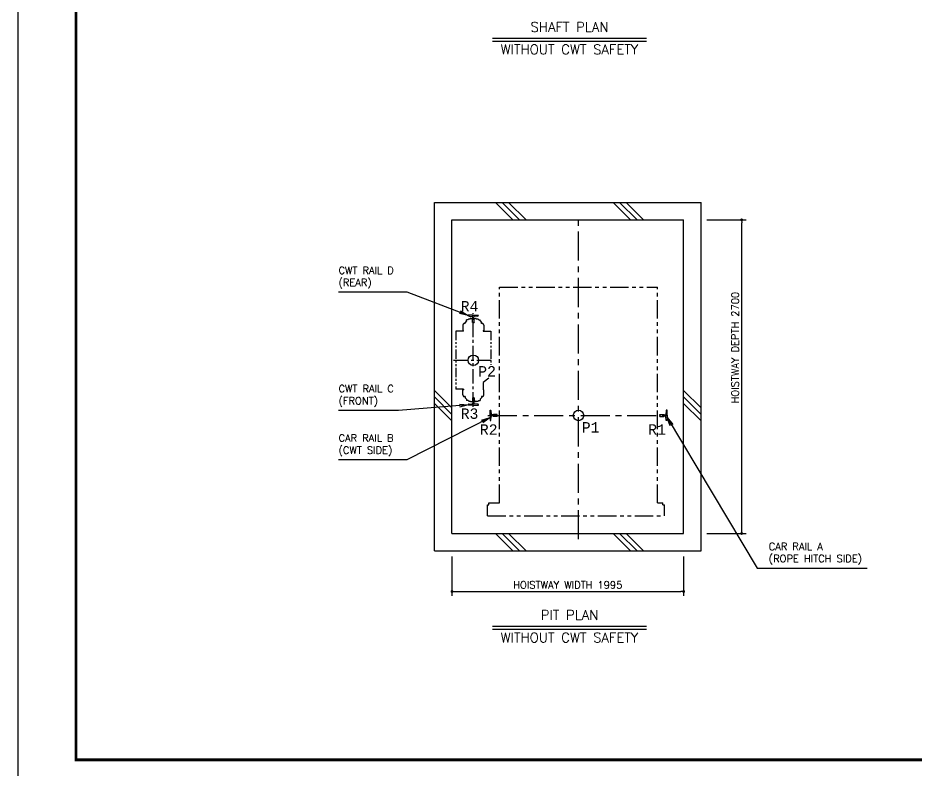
# Model space of a CAD drawing. Header units: millimetres. Extents: x -106996 to 276536, y -21995 to 37993.
# Drawn here: x -62500 to -54766, y -14588 to -8110 of the extents above; entities that cross this region are included whole.
import ezdxf
from ezdxf.enums import TextEntityAlignment as Align

# ---------------------------------------------------------------- set-up
doc = ezdxf.new("R2010")
doc.units = ezdxf.units.MM
doc.header["$LTSCALE"] = 100
doc.linetypes.add('CENTERX2', pattern=[4, 2.5, -0.5, 0.5, -0.5])
doc.linetypes.add('PHANTOM2', pattern=[31.75, 15.875, -3.175, 3.175, -3.175, 3.175, -3.175])
doc.layers.get('0').update_dxf_attribs({"color": 3})
for name, color, linetype in [('BUFFER', 3, 'Continuous'), ('BUILDING', 3, 'Continuous'), ('CENTER-LINE', 7, 'CENTERX2'), ('DIM', 2, 'Continuous'), ('FRAME', 5, 'Continuous'), ('OTHERS', 4, 'Continuous'), ('W-DASHED-LINE', 111, 'PHANTOM2')]:
    doc.layers.add(name, color=color, linetype=linetype)
doc.styles.get("Standard").update_dxf_attribs({"font": 'romans.shx', "bigfont": 'bigfont.shx'})
doc.styles.add('STYLE1', font='monos.ttf')
doc.dimstyles.new('1-50IN', dxfattribs={"dimscale": 25, "dimtxt": 2.5, "dimasz": 1, "dimexe": 1.5, "dimexo": 2, "dimgap": 1, "dimtad": 3, "dimdsep": 46, "dimtxsty": 'Standard', "dimblk1": 'DOT', "dimblk2": 'DOT', "dimsah": 1, "dimcen": 0.09, "dimclrd": 256, "dimclre": 256, "dimclrt": 256, "dimadec": 0, "dimazin": 0, "dimtfac": 1, "dimtmove": 0, "dimatfit": 3, "dimldrblk": 'DOT', "dimfxl": 0, "dimtolj": 1, "dimtzin": 0, "dimarcsym": 0})
doc.dimstyles.new('1-50IN-ARROW', dxfattribs={"dimscale": 25, "dimtxt": 2.5, "dimasz": 3, "dimexe": 1.5, "dimexo": 2, "dimgap": 1, "dimtad": 3, "dimdsep": 46, "dimtxsty": 'Standard', "dimblk1": 'OPEN', "dimblk2": 'OPEN', "dimsah": 1, "dimcen": 0.09, "dimclrd": 256, "dimclre": 256, "dimclrt": 256, "dimadec": 0, "dimazin": 0, "dimtfac": 1, "dimtmove": 0, "dimatfit": 3, "dimldrblk": 'OPEN', "dimfxl": 0, "dimtolj": 1, "dimtzin": 0, "dimarcsym": 0})

# ---------------------------------------------------------------- blocks, each defined once
blk = doc.blocks.new('SHAFT_PLAN_O')
at = {"layer": 'DIM'}
for p, q in [((-663.7, 25), (663.7, 25)), ((-663.7, 0), (663.7, 0))]:
    blk.add_line(p, q, dxfattribs=at)
blk.add_text('SHAFT PLAN', height=83.33, rotation=0, dxfattribs=at).set_placement((0, 55), align=Align.BOTTOM_CENTER)
blk.add_text('WITHOUT CWT SAFETY', height=83.333, rotation=0, dxfattribs=at).set_placement((0, -30), align=Align.TOP_CENTER)
blk = doc.blocks.new('BUFFER')
at = {"layer": 'BUFFER'}
blk.add_circle((-0.4, 0), 45, dxfattribs=at)
blk = doc.blocks.new('RAIL2')
at = {"layer": 'OTHERS'}
for p, q in [((-62, 0), (-62, 44.5)), ((-62, 44.5), (-55.9, 44.5)), ((-62, 0), (-62, -44.5)), ((-54, 42.7), (-51.3, 8.6)), ((-37.3, 4), (-46.3, 4)), ((-33.4, 7.9), (-37.3, 4)), ((-1, 7.9), (-33.4, 7.9)), ((-1, 7.9), (0, 6.9)), ((0, 0), (0, 6.9)), ((0, 0), (0, -6.9)), ((-62, -44.5), (-55.9, -44.5)), ((-54, -42.7), (-51.3, -8.6)), ((-37.3, -4), (-46.3, -4)), ((-33.4, -7.9), (-37.3, -4)), ((-1, -7.9), (-33.4, -7.9)), ((-1, -7.9), (0, -6.9))]:
    blk.add_line(p, q, dxfattribs=at)
for centre, radius, start, end in [((-55.9, 42.5), 2, 4.51769, 90), ((-46.3, 9), 5, 184.51769, 270), ((-55.9, -42.5), 2, 270, 355.48231), ((-46.3, -9), 5, 90, 175.48231)]:
    blk.add_arc(centre, radius, start, end, dxfattribs=at)
blk = doc.blocks.new('PCWT_A03')
at = {"layer": 'BUFFER'}
blk.add_circle((0, 0), 45, dxfattribs=at)
at = {"layer": 'OTHERS'}
for p, q in [((0, 389), (-44.5, 389)), ((0, 389), (44.5, 389)), ((-37.1, 380.5), (-8.6, 378.3)), ((-7.9, 360.4), (-4, 364.4)), ((-7.9, 328), (-7.9, 360.4)), ((-7.9, 328), (-6.9, 327)), ((0, 327), (-6.9, 327)), ((-4, 364.4), (-4, 373.3)), ((0, 327), (6.9, 327)), ((4, 364.4), (4, 373.3)), ((7.9, 360.4), (4, 364.4)), ((7.9, 328), (6.9, 327)), ((7.9, 328), (7.9, 360.4)), ((37.1, 380.5), (8.6, 378.3)), ((0, -385), (-44.5, -385)), ((-37.1, -376.5), (-8.6, -374.2)), ((-7.9, -324), (-6.9, -323)), ((-7.9, -324), (-7.9, -356.4)), ((-7.9, -356.4), (-4, -360.3)), ((0, -323), (-6.9, -323)), ((-4, -360.3), (-4, -369.2)), ((0, -323), (6.9, -323)), ((0, -385), (44.5, -385)), ((7.9, -356.4), (4, -360.3)), ((4, -360.3), (4, -369.2)), ((7.9, -324), (6.9, -323)), ((7.9, -324), (7.9, -356.4)), ((37.1, -376.5), (8.6, -374.2))]:
    blk.add_line(p, q, dxfattribs=at)
for centre, radius, start, end in [((-36.5, 388.5), 8, 180, 265.48231), ((36.5, 388.5), 8, 274.51769, 0), ((-9, 373.3), 5, 0, 85.48231), ((9, 373.3), 5, 94.51769, 180), ((-36.5, -384.5), 8, 94.51769, 180), ((-9, -369.2), 5, 274.51769, 0), ((9, -369.2), 5, 180, 265.48231), ((36.5, -384.5), 8, 0, 85.48231)]:
    blk.add_arc(centre, radius, start, end, dxfattribs=at)
at = {"layer": 'W-DASHED-LINE', "ltscale": 0.05}
for p, q in [((-44.5, 389), (-44.5, 388.5)), ((44.5, 389), (44.5, 388.5)), ((-70, 317), (-75, 317)), ((-57.5, 339.5), (-70, 327)), ((-70, 317), (-70, 327)), ((-47, 350), (-57.5, 350)), ((-57.5, 339.5), (-57.5, 350)), ((-40, 357), (-47, 350)), ((-40, 357), (-24.5, 357)), ((-24.5, 357), (-24.5, 362)), ((-18.5, 362), (-24.5, 362)), ((-18.5, 359), (-18.5, 362)), ((-18.5, 359), (-8.5, 359)), ((-8.5, 326), (-8.5, 359)), ((8.5, 326), (-8.5, 326)), ((8.5, 326), (8.5, 356)), ((14.9, 356), (8.5, 356)), ((18.5, 356), (14.9, 356)), ((18.5, 356), (18.5, 361)), ((24.5, 361), (18.5, 361)), ((24.5, 357), (24.5, 361)), ((24.5, 357), (40, 357)), ((40, 357), (47, 350)), ((47, 350), (57.5, 350)), ((57.5, 339.5), (57.5, 350)), ((57.5, 339.5), (70, 327)), ((70, 317), (70, 327)), ((75, 317), (70, 317)), ((-150, 252), (-150, -248)), ((-84, 252), (-150, 252)), ((-90, 302), (-90, 257)), ((-90, 257), (-84, 257)), ((-84, 252), (-90, 252)), ((-84, 252), (-84, 257)), ((84, 257), (90, 257)), ((84, 257), (84, 252)), ((84, 252), (150, 252)), ((90, 302), (90, 257)), ((150, 252), (150, -40.4)), ((134.8, -153.9), (84, -190.1)), ((84, -190.1), (84, -253)), ((-84, -248), (-150, -248)), ((-84, -248), (-90, -248)), ((-90, -253), (-84, -253)), ((-90, -298), (-90, -253)), ((-84, -248), (-84, -253)), ((84, -253), (90, -253)), ((90, -298), (90, -253)), ((-70, -313), (-75, -313)), ((-70, -313), (-70, -323)), ((-57.5, -335.5), (-70, -323)), ((-57.5, -335.5), (-57.5, -346)), ((-47, -346), (-57.5, -346)), ((-40, -353), (-47, -346)), ((-44.5, -385), (-44.5, -384.5)), ((-40, -353), (-24.5, -353)), ((-24.5, -353), (-24.5, -358)), ((-18.5, -358), (-24.5, -358)), ((-18.5, -355), (-18.5, -358)), ((-18.5, -355), (-8.5, -355)), ((-8.5, -322), (-8.5, -355)), ((8.5, -322), (-8.5, -322)), ((8.5, -322), (8.5, -352)), ((14.9, -352), (8.5, -352)), ((18.5, -352), (14.9, -352)), ((18.5, -352), (18.5, -357)), ((24.5, -357), (18.5, -357)), ((24.5, -353), (40, -353)), ((24.5, -353), (24.5, -357)), ((40, -353), (47, -346)), ((44.5, -385), (44.5, -384.5)), ((47, -346), (57.5, -346)), ((57.5, -335.5), (70, -323)), ((57.5, -335.5), (57.5, -346)), ((75, -313), (70, -313)), ((70, -313), (70, -323))]:
    blk.add_line(p, q, dxfattribs=at)
for centre, start, end in [((-75, 302), 90, 180), ((75, 302), 0, 90), ((-75, -298), 180, 199.47122), ((-75, -298), 199.47122, 270), ((75, -298), 270, 340.52878), ((75, -298), 340.52878, 0)]:
    blk.add_arc(centre, 15, start, end, dxfattribs=at)
blk = doc.blocks.new('_OPEN')
at = {"color": 0, "linetype": 'ByBlock'}
for p, q in [((-1, 0.17), (0, 0)), ((0, 0), (-1, -0.17)), ((0, 0), (-1, 0))]:
    blk.add_line(p, q, dxfattribs=at)
blk = doc.blocks.new('_DOT')
at = {"color": 0, "linetype": 'ByBlock'}
blk.add_line((-0.5, 0), (-1, 0), dxfattribs=at)
at = {"color": 0, "linetype": 'ByBlock', "const_width": 0.5}
blk.add_lwpolyline([(-0.25, 0, 1), (0.25, 0, 1)], format="xyb", close=True, dxfattribs=at)
blk = doc.blocks.new('*D573')
at = {"layer": 'DEFPOINTS', "color": 0, "transparency": 16777216}
for p in [(-58762.5, -12700), (-56767.5, -12700), (-56767.5, -13050)]:
    blk.add_point(p, dxfattribs=at)
at = {"layer": 'DIM', "lineweight": -2, "transparency": 16777216}
for p, q in [((-58762.5, -12750), (-58762.5, -13087.5)), ((-56767.5, -12750), (-56767.5, -13087.5)), ((-58737.5, -13050), (-56792.5, -13050))]:
    blk.add_line(p, q, dxfattribs=at)
at = {"layer": 'DIM', "lineweight": -2, "transparency": 16777216, "xscale": 25, "yscale": 25, "zscale": 25, "rotation": 180}
blk.add_blockref('_DOT', (-58762.5, -13050), dxfattribs=at)
at = {"layer": 'DIM', "lineweight": -2, "transparency": 16777216, "xscale": 25, "yscale": 25, "zscale": 25}
blk.add_blockref('_DOT', (-56767.5, -13050), dxfattribs=at)
at = {"layer": 'DIM', "transparency": 16777216, "insert": (-57765, -12993.8), "char_height": 62.5, "attachment_point": 5}
blk.add_mtext('\\A1;HOISTWAY WIDTH 1995', dxfattribs=at)
blk = doc.blocks.new('*D574')
at = {"layer": 'DEFPOINTS', "color": 0, "transparency": 16777216}
for p in [(-56617.5, -9850), (-56267.5, -9850), (-56617.5, -12550)]:
    blk.add_point(p, dxfattribs=at)
at = {"layer": 'DIM', "lineweight": -2, "transparency": 16777216}
for p, q in [((-56567.5, -9850), (-56230, -9850)), ((-56267.5, -12525), (-56267.5, -9875)), ((-56567.5, -12550), (-56230, -12550))]:
    blk.add_line(p, q, dxfattribs=at)
at = {"layer": 'DIM', "lineweight": -2, "transparency": 16777216, "xscale": 25, "yscale": 25, "zscale": 25}
for p, rotation in [((-56267.5, -9850), 90), ((-56267.5, -12550), 270)]:
    blk.add_blockref('_DOT', p, dxfattribs=dict(at, rotation=rotation))
at = {"layer": 'DIM', "transparency": 16777216, "insert": (-56323.8, -10950), "char_height": 62.5, "attachment_point": 5, "rotation": 90}
blk.add_mtext('\\A1;HOISTWAY DEPTH 2700', dxfattribs=at)
blk = doc.blocks.new('PIT_PLAN_O')
at = {"layer": 'DIM'}
for p, q in [((-663.7, 25), (663.7, 25)), ((-663.7, 0), (663.7, 0))]:
    blk.add_line(p, q, dxfattribs=at)
blk.add_text('PIT PLAN', height=83.33, rotation=0, dxfattribs=at).set_placement((0, 56.2), align=Align.BOTTOM_CENTER)
blk.add_text('WITHOUT CWT SAFETY', height=83.333, rotation=0, dxfattribs=at).set_placement((0, -30), align=Align.TOP_CENTER)

msp = doc.modelspace()

# ---------------------------------------------------------------- linework, layer by layer
at = {"layer": 'BUILDING'}
for p, q in [((-58912.5000485, -9700), (-56617.5000485, -9700)), ((-58912.5000485, -12700), (-58912.5000485, -9700)), ((-58237.8200485, -9850), (-58387.8200485, -9700)), ((-58181.2500485, -9850), (-58331.2500485, -9700)), ((-58124.6800485, -9850), (-58274.6800485, -9700)), ((-57225.3200485, -9850), (-57375.3200485, -9700)), ((-57168.7500485, -9850), (-57318.7500485, -9700)), ((-57112.1800485, -9850), (-57262.1800485, -9700)), ((-56617.5000485, -12700), (-56617.5000485, -9700)), ((-58762.5000485, -9850), (-56767.5000485, -9850)), ((-58762.5000485, -12550), (-58762.5000485, -9850)), ((-56767.5000485, -12550), (-56767.5000485, -9850)), ((-58912.5000485, -11318.43), (-58762.5000485, -11468.43)), ((-56767.5000485, -11318.43), (-56617.5000485, -11468.43)), ((-58912.5000485, -11375), (-58762.5000485, -11525)), ((-58912.5000485, -11431.57), (-58762.5000485, -11581.57)), ((-56767.5000485, -11375), (-56617.5000485, -11525)), ((-56767.5000485, -11431.57), (-56617.5000485, -11581.57)), ((-58762.5000485, -12550), (-56767.5000485, -12550)), ((-58237.8200485, -12700), (-58387.8200485, -12550)), ((-58181.2500485, -12700), (-58331.2500485, -12550)), ((-58124.6800485, -12700), (-58274.6800485, -12550)), ((-57225.3200485, -12700), (-57375.3200485, -12550)), ((-57168.7500485, -12700), (-57318.7500485, -12550)), ((-57112.1800485, -12700), (-57262.1800485, -12550)), ((-58912.5000485, -12700), (-56617.5000485, -12700))]:
    msp.add_line(p, q, dxfattribs=at)
at = {"layer": 'CENTER-LINE'}
for p, q in [((-57672.5000485, -12600), (-57672.5000485, -9800)), ((-58453.5000485, -11534), (-56891.5000485, -11534))]:
    msp.add_line(p, q, dxfattribs=at)
at = {"layer": 'CENTER-LINE', "ltscale": 0.5}
for p, q in [((-58578.5000485, -11459), (-58578.5000485, -10653)), ((-58748.5000485, -11059), (-58408.5000485, -11059))]:
    msp.add_line(p, q, dxfattribs=at)
at = {"layer": 'DEFPOINTS'}
msp.add_lwpolyline([(-62500.0000485, -15000), (-41500.0000485, -15000), (-41500.0000485, 0), (-62500.0000485, 0)], close=True, dxfattribs=at)
at = {"layer": 'FRAME', "const_width": 25}
msp.add_lwpolyline([(-62000.0000485, -14500), (-42000.0000485, -14500), (-42000.0000485, -500), (-62000.0000485, -500)], close=True, dxfattribs=at)
at = {"layer": 'W-DASHED-LINE', "ltscale": 0.1}
for p, q in [((-58353.5000485, -10429), (-56991.5000485, -10429)), ((-58353.5000485, -12286.5), (-58353.5000485, -10429)), ((-56991.5000485, -12286.5), (-56991.5000485, -10429)), ((-58444.5000485, -12286.5), (-58353.5000485, -12286.5)), ((-58444.5000485, -12304), (-58444.5000485, -12286.5)), ((-56991.5000485, -12286.5), (-56945.5000485, -12286.5)), ((-56945.5000485, -12304), (-56945.5000485, -12286.5)), ((-58457.5000485, -12304), (-58444.5000485, -12304)), ((-58457.5000485, -12400), (-58457.5000485, -12304)), ((-56945.5000485, -12304), (-56932.5000485, -12304)), ((-56932.5000485, -12400), (-56932.5000485, -12304)), ((-58457.5000485, -12400), (-56932.5000485, -12400))]:
    msp.add_line(p, q, dxfattribs=at)

# ---------------------------------------------------------------- block references
at = {"layer": 'BUFFER'}
msp.add_blockref('BUFFER', (-57672.5000485, -11534), dxfattribs=at)
at = {"layer": 'DIM'}
for name, p in [('SHAFT_PLAN_O', (-57750.0000485, -8310)), ('PIT_PLAN_O', (-57750.0000485, -13375))]:
    msp.add_blockref(name, p, dxfattribs=at)
at = {"layer": 'OTHERS'}
msp.add_blockref('RAIL2', (-58372.5000485, -11534), dxfattribs=at)
at = {"layer": 'OTHERS', "rotation": 180}
msp.add_blockref('RAIL2', (-56972.5000485, -11534), dxfattribs=at)
at = {"layer": 'W-DASHED-LINE'}
msp.add_blockref('PCWT_A03', (-58578.5000485, -11059), dxfattribs=at)

# ---------------------------------------------------------------- texts
at = {"layer": 'DIM', "style": 'STYLE1'}
for s, p in [('R4', (-58687.4228485, -10638.5666)), ('P2', (-58536.4171485, -11199.1193)), ('R3', (-58687.4228485, -11563.2729)), ('P1', (-57644.1497485, -11681.441)), ('R2', (-58522.3679485, -11700.4538)), ('R1', (-57072.5000485, -11700.0712))]:
    msp.add_text(s, height=90, dxfattribs=at).set_placement(p)
at = {"layer": 'DIM', "char_height": 62.5, "attachment_point": 4}
for s, insert in [('CWT RAIL D\\P(REAR)', (-59739.5000485, -10347)), ('CWT RAIL C\\P(FRONT)', (-59739.5000485, -11365.45)), ('CAR RAIL B\\P(CWT SIDE)', (-59739.5000485, -11791)), ('CAR RAIL A\\P(ROPE HITCH SIDE)', (-56034.5000485, -12725))]:
    msp.add_mtext(s, dxfattribs=dict(at, insert=insert))

# ---------------------------------------------------------------- dimensions: what is measured, and where the dimension line sits
at = {"layer": 'DIM'}
dim = msp.add_linear_dim(base=(-56267.5000485, -9850), p1=(-56617.5000485, -12550), p2=(-56617.5000485, -9850), angle=90, text='HOISTWAY DEPTH <>', dimstyle='1-50IN', override={"dimpost": '\\X'}, dxfattribs=at)
dim.commit()
dim.dimension.update_dxf_attribs({"geometry": '*D574', "text_midpoint": (-56267.5000485, -10950), "dimtype": 160})
dim = msp.add_linear_dim(base=(-56767.5000485, -13050), p1=(-58762.5000485, -12700), p2=(-56767.5000485, -12700), text='HOISTWAY WIDTH <>', dimstyle='1-50IN', override={"dimpost": '\\X'}, dxfattribs=at)
dim.commit()
dim.dimension.update_dxf_attribs({"geometry": '*D573', "text_midpoint": (-57765.0000485, -12993.75)})

# ---------------------------------------------------------------- leaders
at = {"layer": 'DIM', "annotation_type": 0, "has_hookline": 1}
for points, hookline_direction, text_width in [([(-58623.0000485, -10672), (-59147.8333818, -10471.702381), (-59222.8333818, -10471.702381)], 1, 491.6666667), ([(-58623.0000485, -11443.45), (-59222.8333818, -11490.152381)], 1, 491.6666667), ([(-58434.5000485, -11552), (-59150.8095723, -11915.702381), (-59225.8095723, -11915.702381)], 1, 488.6904762), ([(-56910.5000485, -11553), (-56134.5000485, -12849.702381), (-56059.5000485, -12849.702381)], 0, 848.8095238)]:
    msp.add_leader(points, dimstyle='1-50IN-ARROW', dxfattribs=dict(at, hookline_direction=hookline_direction, text_width=text_width))

doc.saveas('drawing.dxf')
